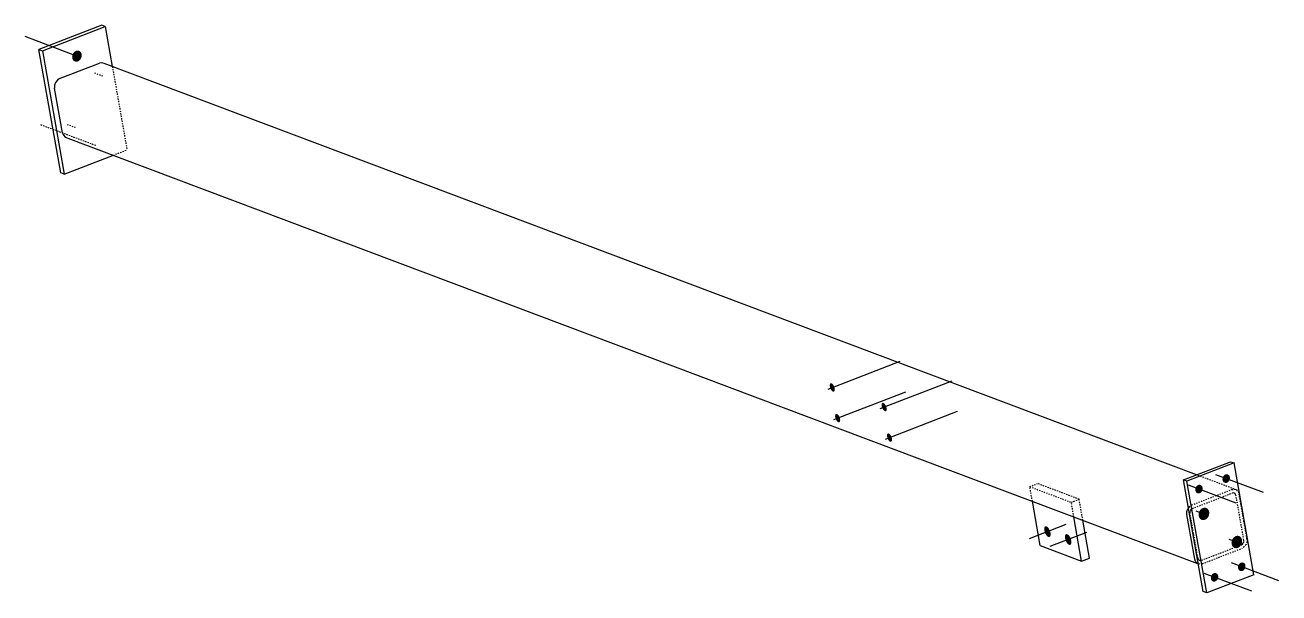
# Model space of a CAD drawing. Header units: millimetres. Extents: x -51 to 32726, y 5 to 915.
# Drawn here: x 30754 to 32726, y 22 to 915 of the extents above; entities that cross this region are included whole.
import ezdxf

# ---------------------------------------------------------------- set-up
doc = ezdxf.new("R2010")
doc.units = ezdxf.units.MM
doc.linetypes.add('DXK_LINE_DOT2', pattern=[3.9198, 1.9599, -1.9599])
doc.layers.add('STÅL', color=7, linetype='Continuous')

msp = doc.modelspace()

# ---------------------------------------------------------------- hatches: boundary and pattern name
at = {"layer": 'STÅL', "linetype": 'Continuous'}
for points in [[(30828.3, 869.1), (30829.1, 870.8), (30830.2, 872.3), (30831.4, 873.5), (30832.9, 874.5), (30834.4, 875.1), (30836, 875.3), (30837.6, 875.1), (30839, 874.6), (30840.3, 873.7), (30841.3, 872.5), (30842.1, 871), (30842.5, 869.4), (30842.7, 867.6), (30842.5, 865.7), (30842, 863.9), (30841.2, 862.2), (30840.1, 860.7), (30838.8, 859.5), (30837.3, 858.5), (30835.8, 857.9), (30834.2, 857.7), (30832.7, 857.9), (30831.2, 858.4), (30830, 859.3), (30828.9, 860.5), (30828.2, 862), (30827.7, 863.6), (30827.6, 865.4), (30827.8, 867.3)], [(32026.4, 346.3), (32026.8, 344.9), (32027.1, 343.5), (32027.3, 342.2), (32027.2, 341.1), (32027, 340.1), (32026.7, 339.3), (32026.1, 338.7), (32025.5, 338.5), (32024.8, 338.5), (32024, 338.9), (32023.1, 339.5), (32022.3, 340.3), (32021.5, 341.4), (32020.8, 342.6), (32020.2, 343.9), (32019.8, 345.3), (32019.5, 346.7), (32019.3, 348), (32019.4, 349.2), (32019.6, 350.2), (32020, 351), (32020.5, 351.5), (32021.1, 351.7), (32021.9, 351.7), (32022.7, 351.4), (32023.5, 350.8), (32024.3, 349.9), (32025.1, 348.8), (32025.8, 347.6)], [(32108, 315.6), (32108.4, 314.2), (32108.7, 312.8), (32108.9, 311.5), (32108.8, 310.3), (32108.6, 309.3), (32108.2, 308.5), (32107.7, 308), (32107.1, 307.8), (32106.3, 307.8), (32105.5, 308.1), (32104.7, 308.7), (32103.9, 309.6), (32103.1, 310.6), (32102.4, 311.9), (32101.8, 313.2), (32101.4, 314.6), (32101.1, 315.9), (32100.9, 317.3), (32101, 318.4), (32101.2, 319.4), (32101.5, 320.2), (32102.1, 320.7), (32102.7, 321), (32103.4, 321), (32104.2, 320.6), (32105.1, 320), (32105.9, 319.2), (32106.7, 318.1), (32107.4, 316.9)], [(32034.9, 298.2), (32035.3, 296.8), (32035.6, 295.4), (32035.8, 294.1), (32035.7, 292.9), (32035.5, 291.9), (32035.2, 291.1), (32034.6, 290.6), (32034, 290.4), (32033.3, 290.4), (32032.5, 290.7), (32031.6, 291.3), (32030.8, 292.2), (32030, 293.2), (32029.3, 294.5), (32028.7, 295.8), (32028.3, 297.2), (32028, 298.6), (32027.8, 299.9), (32027.9, 301), (32028.1, 302), (32028.4, 302.8), (32029, 303.4), (32029.6, 303.6), (32030.3, 303.6), (32031.1, 303.2), (32032, 302.6), (32032.8, 301.8), (32033.6, 300.7), (32034.3, 299.5)], [(32116.4, 267.4), (32116.9, 266.1), (32117.2, 264.7), (32117.3, 263.4), (32117.3, 262.2), (32117.1, 261.2), (32116.7, 260.4), (32116.2, 259.9), (32115.6, 259.6), (32114.8, 259.7), (32114, 260), (32113.2, 260.6), (32112.4, 261.5), (32111.6, 262.5), (32110.9, 263.7), (32110.3, 265.1), (32109.9, 266.5), (32109.5, 267.8), (32109.4, 269.1), (32109.4, 270.3), (32109.7, 271.3), (32110, 272.1), (32110.5, 272.6), (32111.2, 272.9), (32111.9, 272.8), (32112.7, 272.5), (32113.5, 271.9), (32114.4, 271.1), (32115.1, 270), (32115.9, 268.8)], [(32637.7, 203.8), (32638.3, 205.1), (32639.1, 206.3), (32640.1, 207.3), (32641.2, 208), (32642.5, 208.5), (32643.7, 208.6), (32644.9, 208.5), (32646, 208.1), (32647, 207.4), (32647.8, 206.5), (32648.4, 205.3), (32648.7, 204), (32648.9, 202.6), (32648.7, 201.2), (32648.3, 199.8), (32647.7, 198.5), (32646.8, 197.3), (32645.8, 196.3), (32644.7, 195.6), (32643.5, 195.1), (32642.3, 194.9), (32641.1, 195.1), (32640, 195.5), (32639, 196.2), (32638.2, 197.1), (32637.6, 198.3), (32637.2, 199.6), (32637.1, 201), (32637.3, 202.4)], [(32594.8, 187.2), (32595.5, 188.5), (32596.3, 189.7), (32597.3, 190.7), (32598.4, 191.4), (32599.6, 191.9), (32600.9, 192.1), (32602.1, 191.9), (32603.2, 191.5), (32604.2, 190.8), (32605, 189.9), (32605.6, 188.7), (32605.9, 187.4), (32606.1, 186.1), (32605.9, 184.6), (32605.5, 183.2), (32604.9, 181.9), (32604, 180.7), (32603, 179.7), (32601.9, 179), (32600.7, 178.5), (32599.5, 178.4), (32598.3, 178.5), (32597.2, 178.9), (32596.2, 179.6), (32595.4, 180.6), (32594.8, 181.7), (32594.4, 183), (32594.3, 184.4), (32594.5, 185.8)], [(32600.3, 149.1), (32601.2, 151), (32602.4, 152.6), (32603.8, 154), (32605.5, 155.1), (32607.2, 155.7), (32608.9, 156), (32610.6, 155.8), (32612.2, 155.2), (32613.6, 154.2), (32614.8, 152.9), (32615.7, 151.2), (32616.2, 149.4), (32616.3, 147.4), (32616.1, 145.3), (32615.6, 143.3), (32614.7, 141.5), (32613.5, 139.8), (32612, 138.4), (32610.4, 137.3), (32608.7, 136.7), (32606.9, 136.4), (32605.2, 136.6), (32603.6, 137.2), (32602.2, 138.2), (32601.1, 139.5), (32600.2, 141.2), (32599.7, 143), (32599.5, 145), (32599.8, 147.1)], [(32365.7, 119.7), (32366.3, 118), (32366.7, 116.2), (32366.9, 114.5), (32366.8, 113), (32366.5, 111.7), (32366.1, 110.7), (32365.4, 110), (32364.6, 109.7), (32363.6, 109.8), (32362.6, 110.2), (32361.5, 110.9), (32360.5, 112), (32359.5, 113.4), (32358.6, 115), (32357.8, 116.7), (32357.2, 118.5), (32356.8, 120.2), (32356.7, 121.9), (32356.7, 123.4), (32357, 124.7), (32357.4, 125.7), (32358.1, 126.4), (32358.9, 126.7), (32359.9, 126.7), (32360.9, 126.2), (32362, 125.5), (32363, 124.4), (32364, 123), (32364.9, 121.4)], [(32398.3, 107.4), (32398.9, 105.7), (32399.3, 103.9), (32399.5, 102.2), (32399.4, 100.7), (32399.2, 99.4), (32398.7, 98.4), (32398, 97.7), (32397.2, 97.4), (32396.3, 97.5), (32395.2, 97.9), (32394.2, 98.7), (32393.1, 99.7), (32392.1, 101.1), (32391.2, 102.7), (32390.4, 104.4), (32389.9, 106.2), (32389.5, 107.9), (32389.3, 109.6), (32389.3, 111.1), (32389.6, 112.4), (32390.1, 113.4), (32390.7, 114.1), (32391.6, 114.4), (32392.5, 114.4), (32393.5, 113.9), (32394.6, 113.2), (32395.7, 112.1), (32396.7, 110.7), (32397.6, 109.2)], [(32652.1, 104.9), (32653, 106.7), (32654.2, 108.4), (32655.6, 109.8), (32657.2, 110.9), (32658.9, 111.5), (32660.7, 111.8), (32662.4, 111.6), (32664, 111), (32665.4, 110), (32666.6, 108.7), (32667.4, 107), (32667.9, 105.2), (32668.1, 103.2), (32667.9, 101.1), (32667.3, 99.1), (32666.4, 97.2), (32665.2, 95.6), (32663.8, 94.2), (32662.2, 93.1), (32660.5, 92.5), (32658.7, 92.2), (32657, 92.4), (32655.4, 93), (32654, 94), (32652.8, 95.3), (32652, 97), (32651.5, 98.8), (32651.3, 100.8), (32651.5, 102.9)], [(32662.1, 65), (32662.8, 66.3), (32663.6, 67.5), (32664.6, 68.5), (32665.7, 69.2), (32666.9, 69.7), (32668.2, 69.8), (32669.4, 69.7), (32670.5, 69.3), (32671.5, 68.6), (32672.3, 67.7), (32672.9, 66.5), (32673.2, 65.2), (32673.3, 63.8), (32673.2, 62.4), (32672.8, 61), (32672.2, 59.7), (32671.3, 58.5), (32670.3, 57.5), (32669.2, 56.8), (32668, 56.3), (32666.8, 56.1), (32665.6, 56.3), (32664.4, 56.7), (32663.5, 57.4), (32662.7, 58.3), (32662.1, 59.5), (32661.7, 60.8), (32661.6, 62.2), (32661.7, 63.6)], [(32619.3, 48.4), (32620, 49.7), (32620.8, 50.9), (32621.8, 51.9), (32622.9, 52.6), (32624.1, 53.1), (32625.4, 53.3), (32626.6, 53.1), (32627.7, 52.7), (32628.6, 52), (32629.5, 51.1), (32630.1, 49.9), (32630.4, 48.6), (32630.5, 47.2), (32630.4, 45.8), (32630, 44.4), (32629.4, 43.1), (32628.5, 41.9), (32627.5, 40.9), (32626.4, 40.2), (32625.2, 39.7), (32624, 39.6), (32622.8, 39.7), (32621.6, 40.1), (32620.7, 40.8), (32619.9, 41.7), (32619.3, 42.9), (32618.9, 44.2), (32618.8, 45.6), (32618.9, 47)]]:
    msp.add_hatch(color=96, dxfattribs=at).paths.add_polyline_path(points)

# ---------------------------------------------------------------- linework, layer by layer
at = {"layer": 'STÅL', "color": 2, "linetype": 'Continuous'}
for p, q in [((30874.2, 915.4), (30775.4, 877.2)), ((30780.8, 875.1), (30879.6, 913.4)), ((30879.6, 913.4), (30874.2, 915.4)), ((30879.6, 913.4), (30890.8, 850.1)), ((30809.7, 682.8), (30775.4, 877.2)), ((30775.4, 877.2), (30780.8, 875.1)), ((30780.8, 875.1), (30815.1, 680.8)), ((30807.9, 831.3), (30870.5, 855.5)), ((30874.4, 856.1), (30870.5, 855.5)), ((30878, 854.9), (30874.4, 856.1)), ((32596.3, 207.6), (30878, 854.9)), ((30804.3, 828.9), (30801.5, 825.3)), ((30807.9, 831.3), (30804.3, 828.9)), ((30801.5, 825.3), (30800, 820.9)), ((30800, 820.9), (30800, 816.3)), ((30812.4, 746), (30800, 816.3)), ((30812.4, 746), (30813.9, 742)), ((30813.9, 742), (30816.7, 739.3)), ((30816.7, 739.3), (32597.7, 68.3)), ((30815.1, 680.8), (30892.4, 710.7)), ((30815.1, 680.8), (30809.7, 682.8)), ((32575.8, 199.7), (32649.9, 228.4)), ((32655.4, 226.4), (32581.3, 197.7)), ((32649.9, 228.4), (32655.4, 226.4)), ((32686.4, 50.5), (32655.4, 226.4)), ((32606.8, 23.9), (32575.8, 199.7)), ((32581.3, 197.7), (32575.8, 199.7)), ((32612.3, 21.8), (32581.3, 197.7)), ((32350.3, 96.6), (32338.1, 166.1)), ((32415.6, 72), (32403.3, 141.5)), ((32581, 149.9), (32582.5, 154.4)), ((32581, 145.4), (32581, 149.9)), ((32593.4, 75), (32581, 145.4)), ((32583.6, 155.7), (32582.5, 154.4)), ((32427.9, 76.8), (32417.5, 136.2)), ((32350.3, 96.6), (32415.6, 72)), ((32415.6, 72), (32427.9, 76.8)), ((32594.9, 71.1), (32593.4, 75)), ((32597.7, 68.3), (32594.9, 71.1)), ((32599.1, 67.9), (32597.7, 68.3)), ((32686.4, 50.5), (32612.3, 21.8)), ((32612.3, 21.8), (32606.8, 23.9))]:
    msp.add_line(p, q, dxfattribs=at)
at = {"layer": 'STÅL', "color": 96, "linetype": 'Continuous'}
for p, q in [((30840.1, 864.6), (30753.5, 897.2)), ((32017.1, 342.7), (32130.3, 386.6)), ((32098.7, 312), (32211.9, 355.8)), ((32025.6, 294.6), (32138.8, 338.4)), ((32107.2, 263.9), (32220.4, 307.7)), ((32701.4, 179.8), (32626.7, 207.9)), ((32658.6, 163.2), (32583.9, 191.4)), ((32595.4, 150.9), (32607.9, 146.2)), ((32390.6, 129.4), (32332.9, 107)), ((32423.2, 117.1), (32365.6, 94.8)), ((32647.2, 106.7), (32659.7, 102)), ((32725.9, 41), (32651.1, 69.1)), ((32683.1, 24.4), (32608.3, 52.6))]:
    msp.add_line(p, q, dxfattribs=at)
at = {"layer": 'STÅL', "color": 7, "linetype": 'DXK_LINE_DOT2'}
for p, q in [((30890.8, 850.1), (30913.9, 719.1)), ((30892.4, 710.7), (30913.9, 719.1)), ((32659.1, 184), (32596.3, 207.6)), ((32334, 189.1), (32346.4, 193.9)), ((32334, 189.1), (32399.3, 164.5)), ((32338.1, 166.1), (32334, 189.1)), ((32411.6, 169.3), (32346.4, 193.9)), ((32588.9, 160.3), (32651.5, 184.5)), ((32589.9, 154.8), (32652.5, 179)), ((32651.5, 184.5), (32655.4, 185.2)), ((32654.4, 179.3), (32652.5, 179)), ((32656.3, 178.7), (32654.4, 179.3)), ((32655.4, 185.2), (32659.1, 184)), ((32657.6, 177.3), (32656.3, 178.7)), ((32659.1, 184), (32661.8, 181.2)), ((32661.8, 181.2), (32663.3, 177.3)), ((32399.3, 164.5), (32411.6, 169.3)), ((32403.3, 141.5), (32399.3, 164.5)), ((32417.5, 136.2), (32411.6, 169.3)), ((32585.3, 158), (32583.6, 155.7)), ((32588.9, 160.3), (32585.3, 158)), ((32658.4, 175.3), (32657.6, 177.3)), ((32670.8, 105), (32658.4, 175.3)), ((32675.7, 106.9), (32663.3, 177.3)), ((32586.7, 151.8), (32586, 149.6)), ((32586, 149.6), (32586, 147.3)), ((32598.4, 77), (32586, 147.3)), ((32588.1, 153.6), (32586.7, 151.8)), ((32589.9, 154.8), (32588.1, 153.6)), ((32666.8, 97.5), (32668.7, 98.7)), ((32668.7, 98.7), (32670, 100.5)), ((32670, 100.5), (32670.8, 102.7)), ((32670.8, 102.7), (32670.8, 105)), ((32675.7, 102.4), (32674.2, 98)), ((32675.7, 106.9), (32675.7, 102.4)), ((32604.3, 73.3), (32666.8, 97.5)), ((32605.3, 67.8), (32667.8, 92)), ((32671.5, 94.3), (32667.8, 92)), ((32674.2, 98), (32671.5, 94.3)), ((32598.4, 77), (32599.1, 75)), ((32599.1, 75), (32600.5, 73.6)), ((32601.3, 67.1), (32599.1, 67.9)), ((32600.5, 73.6), (32602.3, 73)), ((32605.3, 67.8), (32601.3, 67.1)), ((32602.3, 73), (32603.2, 73.2)), ((32603.2, 73.2), (32604.3, 73.3))]:
    msp.add_line(p, q, dxfattribs=at)
at = {"layer": 'STÅL', "color": 96, "linetype": 'DXK_LINE_DOT2'}
for p, q in [((30875.9, 834.9), (30863.4, 839.6)), ((30864.6, 725.8), (30778, 758.4)), ((30833, 754), (30820.5, 758.7))]:
    msp.add_line(p, q, dxfattribs=at)

doc.saveas('drawing.dxf')
